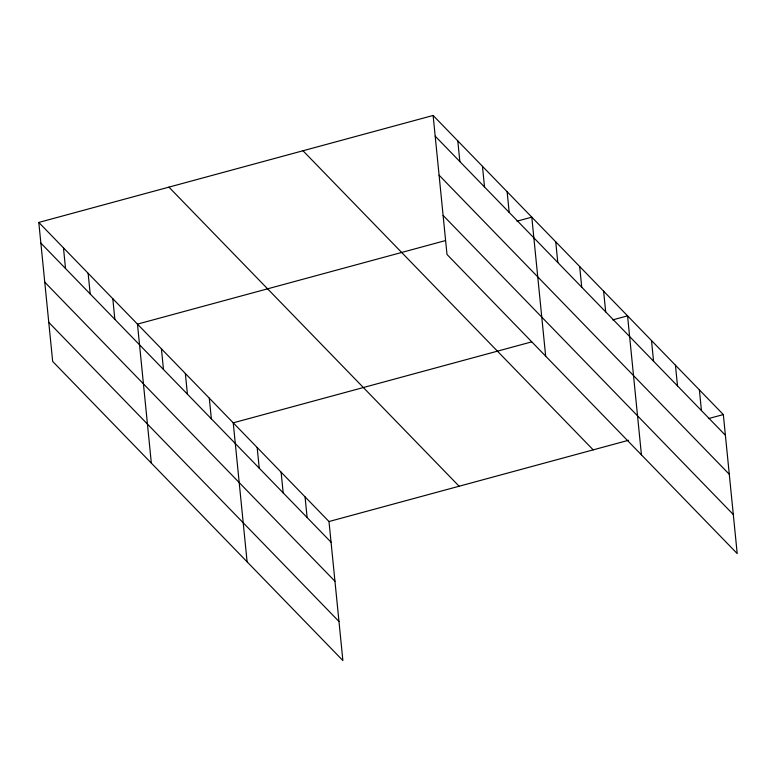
<?xml version="1.0" encoding="UTF-8"?>
<svg xmlns="http://www.w3.org/2000/svg" width="776" height="776" viewBox="0 0 776 776"><rect width="100%" height="100%" fill="white"/><g stroke="black" fill="none" stroke-linecap="round" stroke-linejoin="round"><path stroke-width="1.16" d="M38.8 222.431L328.995 521.53L342.876 660.541L52.671 361.432L38.8 222.431L433.124 115.459L723.329 414.568L737.2 553.569L447.005 254.47L433.124 115.459M445.046 240.696L137.468 324.125L151.339 463.126M516.952 221.179L531.793 217.154L545.664 356.165M531.676 341.876L233.236 422.833L247.107 561.834M612.72 319.887L627.561 315.861L641.432 454.862M328.995 521.53L628.579 440.264M708.488 418.594L723.329 414.568M435.19 136.149L725.385 435.249M439.09 175.192L729.285 474.291M443.106 215.418L733.301 514.527M302.999 150.767L593.194 449.867M168.925 187.132L459.13 486.232M40.866 243.111L331.061 542.22M44.765 282.163L334.96 581.263M48.781 322.389L338.976 621.489M699.38 389.891L701.446 410.572M675.44 365.215L677.506 385.895M651.5 340.538L653.567 361.218M603.621 291.184L605.687 311.874M579.682 266.507L581.738 287.198M555.732 241.831L557.798 262.521M507.126 191.73L509.192 212.42M482.459 166.306L484.525 186.997M457.791 140.883L459.858 161.573M305.055 496.853L307.121 517.543M281.116 472.186L283.182 492.867M257.176 447.51L259.242 468.19M209.297 398.156L211.353 418.836M185.348 373.479L187.414 394.16M161.408 348.802L163.474 369.483M112.801 298.702L114.867 319.382M88.134 273.278L90.2 293.959M63.467 247.854L65.533 268.535"/></g></svg>
